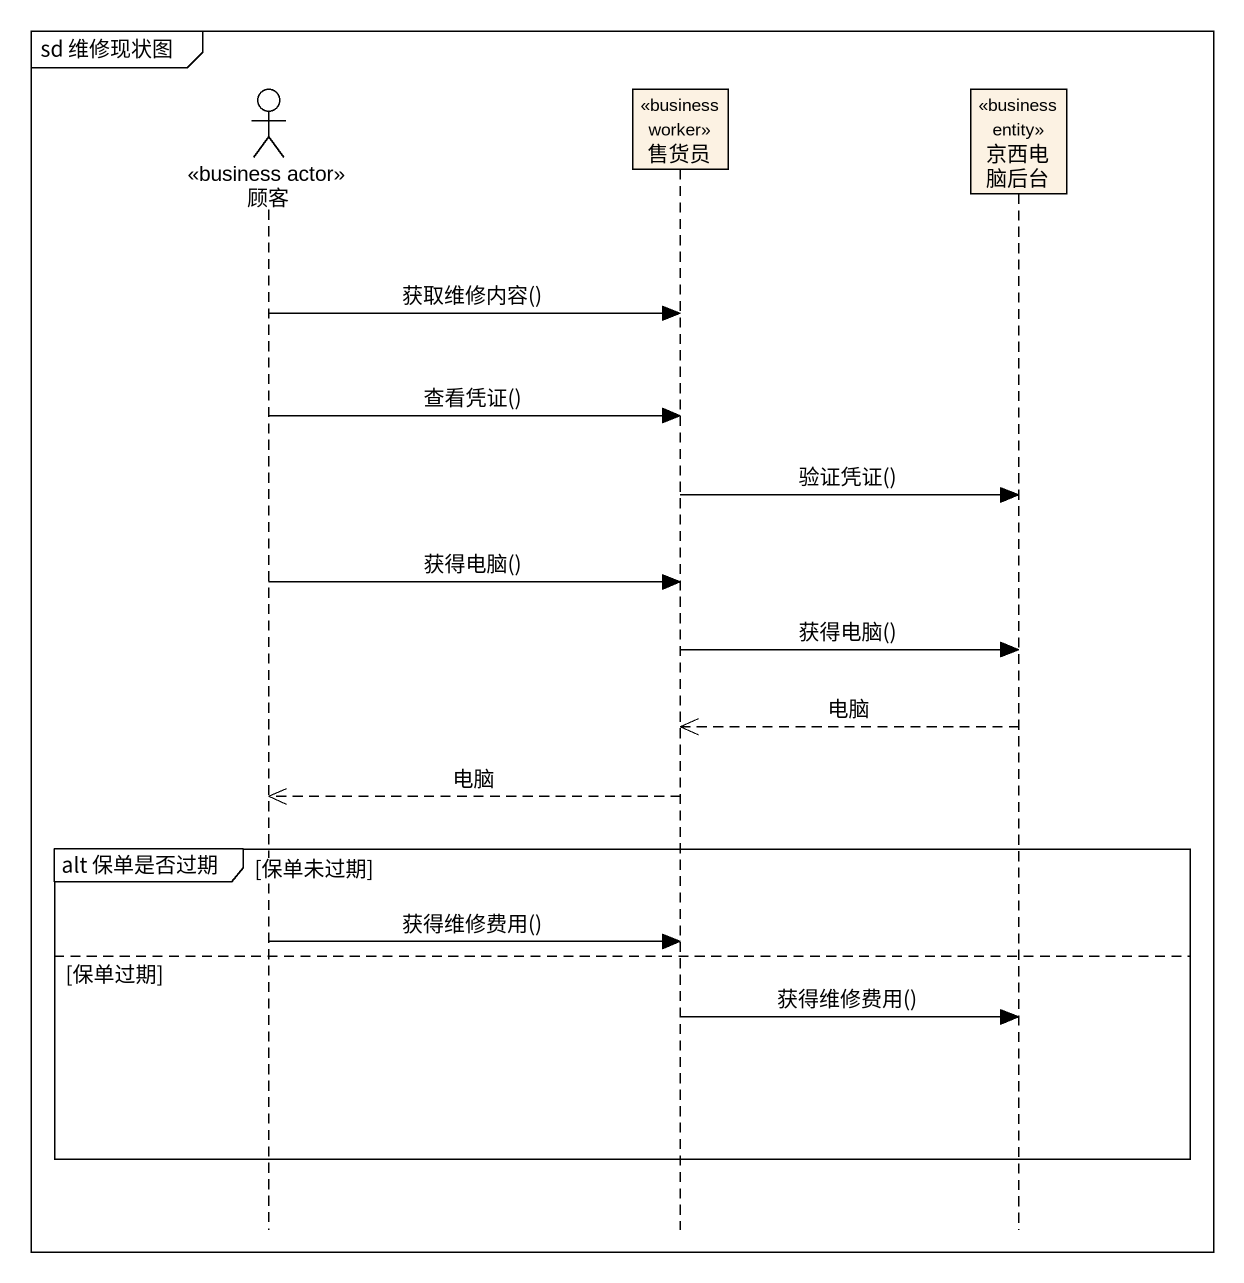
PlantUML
@startuml
mainframe sd 维修现状图
hide footbox
actor 顾客 <<business actor>>
participant 售货员 <<business worker>>
participant 京西电脑后台 <<business entity>>

顾客 -> 售货员 : 获取维修内容()
顾客 -> 售货员 : 查看凭证()
售货员 -> 京西电脑后台 : 验证凭证()
顾客 -> 售货员 : 获得电脑()
售货员 -> 京西电脑后台 : 获得电脑()
京西电脑后台 -->> 售货员 : 电脑
售货员 -->> 顾客 : 电脑
group alt 保单是否过期 [保单未过期]
  顾客 -> 售货员 : 获得维修费用()
else 保单过期
  售货员 -> 京西电脑后台 : 获得维修费用()
end
@enduml
